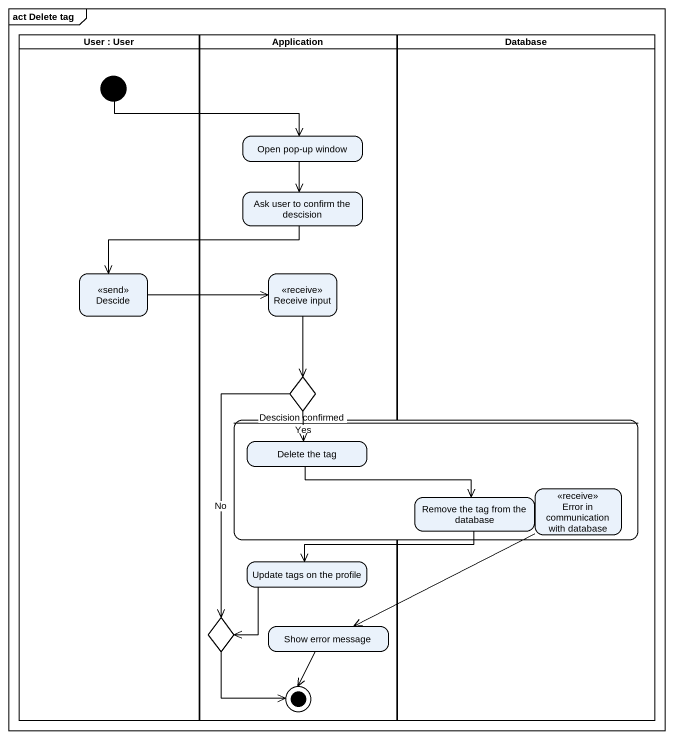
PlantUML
@startuml
mainframe act Delete tag
hide empty description
state "User : User" as User <<partition>> {
  state initial1 <<start>>
  state Descide <<send>>
}
state Application <<partition>> {
  state "Open pop-up window" as Open_pop_up_window
  state "Ask user to confirm the descision" as Ask_user_to_confirm_the
  state "Receive input" as Receive_input <<receive>>
  state "Descision confirmed" as Descision_confirmed <<choice>>
  state "Update tags on the profile" as Update_tags_on_the_profile
  state choice1 <<choice>>
  state "Show error message" as Show_error_message
  choice1 --> [*]
  Show_error_message --> [*]
}
state "Database" as Database_ <<partition>>
state " " as state1 {
  state "Delete the tag" as Delete_the_tag
  state "Error in communication with database" as Error_in_communication_with <<receive>>
  state "Remove the tag from the database" as Remove_the_tag_from_the
}
initial1 -right-> Open_pop_up_window
Open_pop_up_window --> Ask_user_to_confirm_the
Ask_user_to_confirm_the -left-> Descide
Descide -right-> Receive_input
Receive_input --> Descision_confirmed
Descision_confirmed --> Delete_the_tag : Yes
Descision_confirmed --> choice1 : No
Delete_the_tag -right-> Remove_the_tag_from_the
Error_in_communication_with -left-> Show_error_message
Remove_the_tag_from_the -left-> Update_tags_on_the_profile
Update_tags_on_the_profile --> choice1
@enduml
